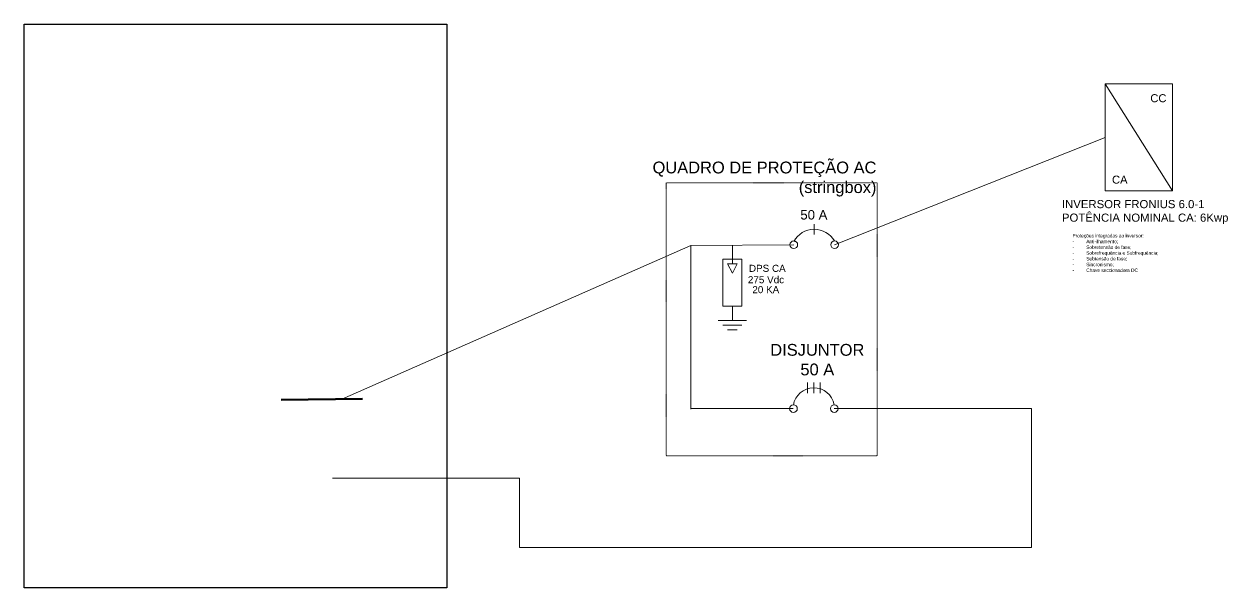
# Model space of a CAD drawing. Header units: centimetres. Extents: x -31425 to 547589, y -58792 to 172981.
# Drawn here: x 258980 to 547589, y -15979 to 119142 of the extents above; entities that cross this region are included whole.
import ezdxf
from ezdxf.enums import TextEntityAlignment as Align

# ---------------------------------------------------------------- set-up
doc = ezdxf.new("R2010")
doc.units = ezdxf.units.CM
doc.linetypes.add('ACAD_ISO03W100', pattern=[30, 12, -18])
doc.layers.get('0').update_dxf_attribs({"color": 4})
for name, color, linetype in [('01', 1, 'Continuous'), ('Texto', 2, 'Continuous'), ('WY-ELE-DIAGRAMA', 2, 'Continuous'), ('WY-ELE-DIAGRAMAS-TEXTO', 2, 'Continuous')]:
    doc.layers.add(name, color=color, linetype=linetype)
doc.styles.add('arial', font='arial.ttf')
doc.styles.add('STANDARD-0.1', font='arial.ttf', dxfattribs={"height": 0.1})
picture_1 = doc.add_image_def('image4.jpeg', size_in_pixel=(864, 1152))

msp = doc.modelspace()

# ---------------------------------------------------------------- linework, layer by layer
at = {"color": 7, "linetype": 'Continuous', "lineweight": 9}
for p, q in [((428784.741, 61677.044), (428784.741, 66192.884)), ((428784.741, 48129.524), (428784.741, 51516.404)), ((425397.861, 48129.524), (432171.621, 48129.524)), ((426526.821, 47000.564), (431042.661, 47000.564)), ((427655.781, 45871.604), (429913.701, 45871.604))]:
    msp.add_line(p, q, dxfattribs=at)
at = {"color": 251, "linetype": 'ACAD_ISO03W100', "lineweight": 9, "ltscale": 4}
msp.add_lwpolyline([(412878.216, 81060.224), (412878.216, 15636.21), (463531.366, 15636.21), (463531.366, 81060.224)], close=True, dxfattribs=at)
at = {"color": 7, "linetype": 'Continuous', "lineweight": 9}
for points in [[(426526.821, 51516.404), (426526.821, 62806.004), (431042.661, 62806.004), (431042.661, 51516.404)], [(427655.781, 61677.044), (429913.701, 61677.044), (428784.741, 59419.124)]]:
    msp.add_lwpolyline(points, close=True, dxfattribs=at)
at = {"linetype": 'Continuous', "lineweight": 9}
for centre in [(443517.475, 66247.049), (453287.321, 66247.049), (443435.905, 27008.084), (453205.752, 27008.084)]:
    msp.add_circle(centre, 915.923, dxfattribs=at)
at = {"lineweight": 9}
for centre, radius, start, end in [((448426.676, 64343.164), 5619.359, 30.11933088, 151.34184393), ((448320.828, 27008.084), 4970.049, 10.61965528, 170.84151953)]:
    msp.add_arc(centre, radius, start, end, dxfattribs=at)
at = {"layer": '01', "color": 30, "lineweight": 5}
for p, q in [((518169.647, 91972.643), (453287.321, 66247.049)), ((335192.057, 29286.084), (418825.827, 66112.649)), ((443517.475, 66247.049), (418825.827, 66112.649)), ((453205.752, 27008.084), (500508.838, 27008.084)), ((500508.838, 27008.084), (500508.838, -6275.199)), ((377791.03, 10351.085), (332926.455, 10351.085)), ((377791.03, -6275.199), (377791.03, 10351.085)), ((500508.838, -6275.199), (377791.03, -6275.199))]:
    msp.add_line(p, q, dxfattribs=at)
at = {"layer": '01', "color": 1, "lineweight": 5}
for p, q in [((418825.827, 66112.649), (418825.827, 26873.684)), ((443350.779, 27008.084), (418825.827, 27008.084))]:
    msp.add_line(p, q, dxfattribs=at)
at = {"layer": '01', "color": 250, "lineweight": 50}
msp.add_line((320581.366, 29088.643), (340110.652, 29352.552), dxfattribs=at)
at = {"layer": 'WY-ELE-DIAGRAMA', "color": 1, "lineweight": 9}
msp.add_line((534271.712, 79154.073), (518169.647, 104791.213), dxfattribs=at)
at = {"layer": 'WY-ELE-DIAGRAMA', "color": 251, "lineweight": 9}
for p, q in [((448402.398, 71217.099), (448402.398, 68707.841)), ((446827.995, 33232.762), (446827.995, 30723.505)), ((448320.828, 33232.762), (448320.828, 30723.505)), ((449813.674, 33232.762), (449813.674, 30723.505))]:
    msp.add_line(p, q, dxfattribs=at)
at = {"layer": 'WY-ELE-DIAGRAMA', "color": 1, "lineweight": 9}
msp.add_lwpolyline([(518169.647, 104791.213), (534271.712, 104791.213), (534271.712, 79154.073), (518169.647, 79154.073)], close=True, dxfattribs=at)

# ---------------------------------------------------------------- texts
at = {"color": 1, "lineweight": 9, "insert": (510320.701, 68836.457), "char_height": 827.13641, "attachment_point": 1}
msp.add_mtext_dynamic_manual_height_columns('Proteções integradas ao inversor:\\P-^IAnti-ilhamento;\\P-^ISobretensão de fase;\\P-^ISobrefrequência e Subfrequência;\\P-^ISubtensão de fase;\\P-^ISincronismo;\\P-^IChave seccionadora DC', width=323.515, gutter_width=12.5, heights=[160.371], dxfattribs=at).dxf.set("width", 31057.43982)
at = {"layer": 'Texto', "color": 251, "lineweight": 9, "style": 'arial'}
for s, p in [('DPS CA', (437161.364, 59767.152)), ('275 Vdc', (436848.337, 57037.479)), ('20 KA', (436797.088, 54656.697))]:
    msp.add_text(s, height=1693.44, dxfattribs=at).set_placement(p, align=Align.CENTER)
at = {"layer": 'WY-ELE-DIAGRAMAS-TEXTO', "color": 251, "lineweight": 9, "style": 'STANDARD-0.1'}
for s, insert, char_height, width, attachment_point in [('CC', (528984.154, 102336.197), 1919.232, 84450.20976, 1), ('\\pxt24;QUADRO DE PROTEÇÃO AC (stringbox)', (463319.444, 86184.486), 2822.4, 53976.83793, 3), ('CA', (519800.922, 82817.096), 1919.232, 84450.20976, 1), ('INVERSOR FRONIUS 6.0-1\\PPOTÊNCIA NOMINAL CA: 6Kwp', (507797.295, 76976.093), 1947.456, 56385.53771, 1), ('50 A', (448324.522, 74564.287), 2257.92, 14556.3451, 2), ('DISJUNTOR\\P50 A', (449150.721, 42489.124), 2822.4, 18195.43138, 2)]:
    msp.add_mtext(s, dxfattribs=dict(at, insert=insert, char_height=char_height, width=width, attachment_point=attachment_point))

# ---------------------------------------------------------------- pictures from other files: only their frames are drawn
at = {"layer": '01'}
image = msp.add_image(picture_1, insert=(258979.833, -15979.362), size_in_units=(101341.157, 135121.543), dxfattribs=at)

doc.saveas('drawing.dxf')
